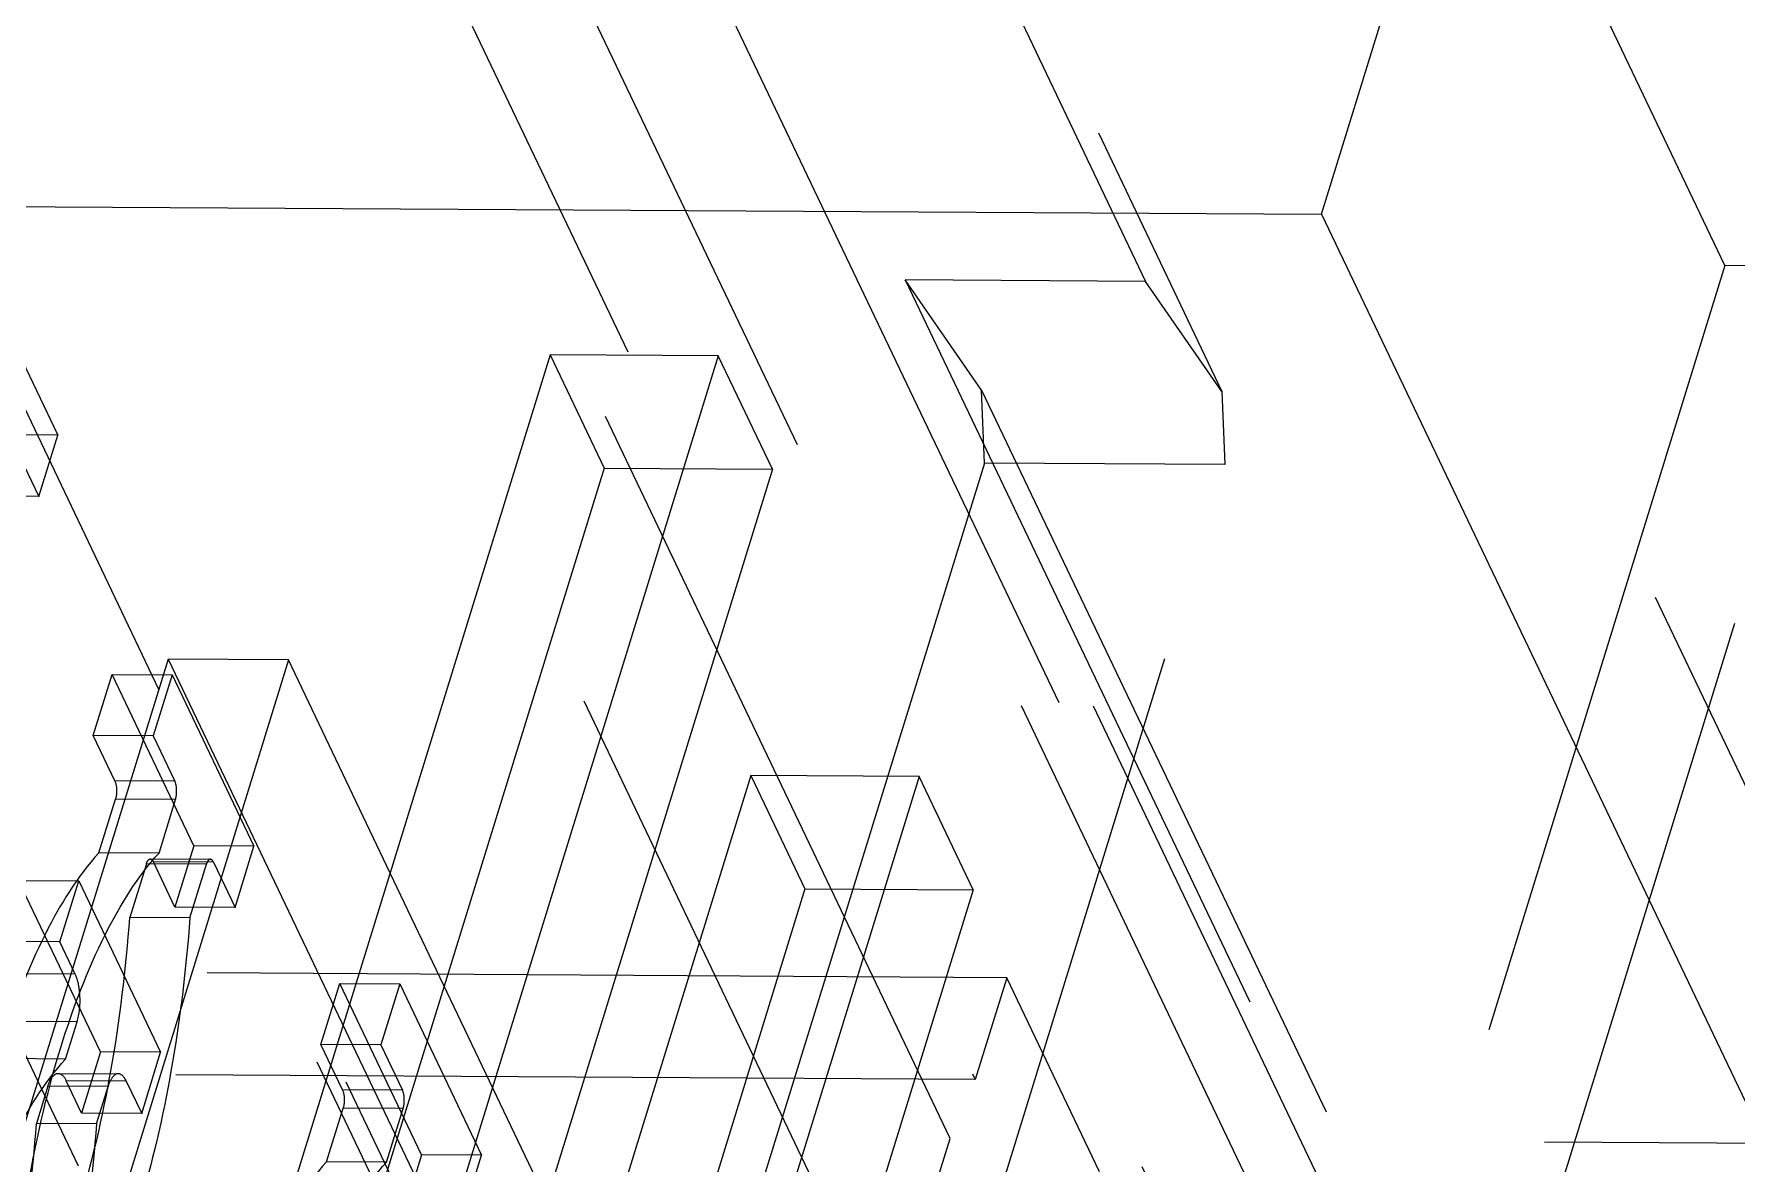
# Model space of a CAD drawing. Header units: millimetres. Extents: x 753 to 1632, y 352 to 973.
# Drawn here: x 1160.97 to 1167.51, y 807.59 to 811.93 of the extents above; entities that cross this region are included whole.
import ezdxf

# ---------------------------------------------------------------- set-up
doc = ezdxf.new("R2010")
doc.units = ezdxf.units.MM
doc.header["$LTSCALE"] = 30.734
doc.linetypes.add('HIDDEN', pattern=[0.2, 0.1, -0.1])
doc.layers.get('0').update_dxf_attribs({"linetype": 'CONTINUOUS'})
doc.layers.add('DEFAULT_2', color=8, linetype='HIDDEN')

msp = doc.modelspace()

# ---------------------------------------------------------------- linework, layer by layer
at = {"color": 7, "linetype": 'Continuous'}
for p, q in [((1165.91817, 811.23772), (1166.78961, 814.0577)), ((1161.44806, 809.41151), (1160.56059, 811.26959)), ((1160.56059, 811.26959), (1165.91817, 811.23772)), ((1165.91817, 811.23772), (1168.97612, 804.83539)), ((1162.95234, 810.69752), (1161.20947, 805.05757)), ((1163.59895, 810.69368), (1161.85607, 805.05372)), ((1163.59895, 810.69368), (1162.95234, 810.69752)), ((1163.80677, 810.25857), (1163.59895, 810.69368)), ((1163.80677, 810.25857), (1162.06389, 804.61861)), ((1161.48425, 809.5286), (1160.63701, 806.78695)), ((1161.94611, 809.52585), (1161.09887, 806.7842)), ((1161.94611, 809.52585), (1161.48425, 809.5286)), ((1162.33722, 808.70699), (1161.94611, 809.52585)), ((1163.72426, 809.0814), (1161.98138, 803.44144)), ((1164.37086, 809.07755), (1162.62798, 803.4376)), ((1164.37086, 809.07755), (1163.72426, 809.0814)), ((1164.57868, 808.64244), (1164.37086, 809.07755)), ((1164.57868, 808.64244), (1162.8358, 803.00249))]:
    msp.add_line(p, q, dxfattribs=at)
at = {"layer": 'DEFAULT_2', "color": 8, "linetype": 'HIDDEN'}
for p, q in [((1158.28519, 823.22873), (1168.73271, 801.35513)), ((1167.46838, 811.04113), (1161.65678, 823.20867)), ((1159.46788, 823.06674), (1165.24089, 810.98)), ((1171.6144, 801.49294), (1161.31532, 823.05575)), ((1159.76144, 822.64362), (1165.53445, 810.55688)), ((1171.1756, 801.44607), (1161.05465, 822.63592)), ((1156.75697, 819.07456), (1167.50138, 796.57937)), ((1166.0886, 806.57617), (1160.12855, 819.0545)), ((1164.4077, 806.59426), (1158.6347, 818.681)), ((1159.92791, 818.67331), (1169.93009, 797.73208)), ((1156.69361, 818.62866), (1167.0105, 797.02856)), ((1166.36571, 806.57452), (1160.61943, 818.60531)), ((1164.48998, 807.68723), (1161.43202, 814.08956)), ((1161.92622, 813.48259), (1164.58635, 807.91318)), ((1160.74509, 811.04752), (1161.05979, 810.38864)), ((1164.31716, 810.9855), (1166.08662, 807.28085)), ((1164.61073, 810.56238), (1164.31716, 810.9855)), ((1165.24089, 810.98), (1164.31716, 810.9855)), ((1167.46838, 811.04113), (1166.0886, 806.57617)), ((1166.59887, 806.73009), (1167.93024, 811.03839)), ((1167.93024, 811.03839), (1167.46838, 811.04113)), ((1165.53445, 810.55688), (1165.24089, 810.98)), ((1162.95234, 810.69752), (1163.16017, 810.26241)), ((1164.62169, 810.28139), (1164.61073, 810.56238)), ((1164.61073, 810.56238), (1166.20205, 807.23068)), ((1165.53445, 810.55688), (1165.54541, 810.2759)), ((1161.05979, 810.38864), (1160.82886, 810.39002)), ((1160.90405, 810.32769), (1160.98717, 810.15364)), ((1160.98717, 810.15364), (1161.05979, 810.38864)), ((1163.16017, 810.26241), (1161.41729, 804.62246)), ((1163.16017, 810.26241), (1163.80677, 810.25857)), ((1164.62169, 810.28139), (1163.48398, 806.59976)), ((1164.4077, 806.59426), (1165.54541, 810.2759)), ((1165.54541, 810.2759), (1164.62169, 810.28139)), ((1160.98717, 810.15364), (1160.75624, 810.15502)), ((1161.48425, 809.5286), (1162.96869, 806.42067)), ((1161.19564, 809.23507), (1161.26826, 809.47007)), ((1161.58296, 808.81119), (1161.26826, 809.47007)), ((1161.26826, 809.47007), (1161.49919, 809.46869)), ((1161.49919, 809.46869), (1161.42657, 809.2337)), ((1163.49317, 805.12973), (1161.44806, 809.41151)), ((1161.49919, 809.46869), (1161.81389, 808.80981)), ((1161.27877, 809.06103), (1161.19564, 809.23507)), ((1161.42657, 809.2337), (1161.19564, 809.23507)), ((1161.42657, 809.2337), (1161.5097, 809.05965)), ((1161.5097, 809.05965), (1161.27877, 809.06103)), ((1163.72426, 809.0814), (1163.93208, 808.64629)), ((1161.21795, 808.78511), (1161.28151, 808.99078)), ((1161.51244, 808.98941), (1161.28151, 808.99078)), ((1161.44888, 808.78373), (1161.51244, 808.98941)), ((1161.44888, 808.78373), (1161.21795, 808.78511)), ((1161.41541, 808.76107), (1161.64634, 808.75969)), ((1161.58296, 808.81119), (1161.51034, 808.57619)), ((1161.81389, 808.80981), (1161.58296, 808.81119)), ((1161.74127, 808.57482), (1161.81389, 808.80981)), ((1161.40027, 808.74215), (1161.33671, 808.53647)), ((1161.6312, 808.74077), (1161.40027, 808.74215)), ((1161.51034, 808.57619), (1161.42721, 808.75023)), ((1161.65814, 808.74886), (1161.42721, 808.75023)), ((1161.56764, 808.5351), (1161.6312, 808.74077)), ((1161.65814, 808.74886), (1161.74127, 808.57482)), ((1162.93836, 807.4484), (1162.33722, 808.70699)), ((1161.224, 808.01995), (1160.9093, 808.67883)), ((1160.9093, 808.67883), (1161.14023, 808.67746)), ((1161.06761, 808.44246), (1161.14023, 808.67746)), ((1161.14023, 808.67746), (1161.45493, 808.01858)), ((1163.93208, 808.64629), (1162.1892, 803.00633)), ((1163.93208, 808.64629), (1164.57868, 808.64244)), ((1161.74127, 808.57482), (1161.51034, 808.57619)), ((1161.56764, 808.5351), (1161.33671, 808.53647)), ((1161.06761, 808.44246), (1160.83668, 808.44384)), ((1161.12699, 808.31815), (1161.06761, 808.44246)), ((1160.78156, 808.32819), (1161.13783, 807.58229)), ((1164.70738, 808.30484), (1160.78156, 808.32819)), ((1161.12699, 808.31815), (1160.89606, 808.31952)), ((1164.70738, 808.30484), (1164.58635, 807.91318)), ((1165.06365, 807.55894), (1164.70738, 808.30484)), ((1162.07077, 808.04791), (1162.14339, 808.2829)), ((1162.45809, 807.62402), (1162.14339, 808.2829)), ((1162.14339, 808.2829), (1162.37432, 808.28153)), ((1162.37432, 808.28153), (1162.3017, 808.04653)), ((1162.37432, 808.28153), (1162.68902, 807.62265)), ((1161.13412, 808.13551), (1160.90319, 808.13688)), ((1161.08992, 807.9925), (1161.13412, 808.13551)), ((1162.1539, 807.87386), (1162.07077, 808.04791)), ((1162.3017, 808.04653), (1162.07077, 808.04791)), ((1162.3017, 808.04653), (1162.38483, 807.87249)), ((1161.08992, 807.9925), (1160.85899, 807.99387)), ((1161.224, 808.01995), (1161.15138, 807.78496)), ((1161.45493, 808.01858), (1161.224, 808.01995)), ((1161.38231, 807.78358), (1161.45493, 808.01858)), ((1164.58635, 807.91318), (1160.66053, 807.93653)), ((1161.06131, 807.93744), (1161.29224, 807.93606)), ((1161.15138, 807.78496), (1161.09201, 807.90927)), ((1161.32294, 807.9079), (1161.09201, 807.90927)), ((1161.32294, 807.9079), (1161.38231, 807.78358)), ((1161.02194, 807.88825), (1160.97775, 807.74524)), ((1161.25287, 807.88687), (1161.02194, 807.88825)), ((1161.20868, 807.74386), (1161.25287, 807.88687)), ((1162.38483, 807.87249), (1162.1539, 807.87386)), ((1161.38231, 807.78358), (1161.15138, 807.78496)), ((1162.09308, 807.59794), (1162.15664, 807.80362)), ((1162.38757, 807.80224), (1162.15664, 807.80362)), ((1162.32401, 807.59657), (1162.38757, 807.80224)), ((1161.20868, 807.74386), (1160.97775, 807.74524)), ((1163.61854, 804.86725), (1164.48998, 807.68723)), ((1169.84756, 807.65536), (1164.48998, 807.68723)), ((1162.32401, 807.59657), (1162.09308, 807.59794)), ((1162.45809, 807.62402), (1162.38547, 807.38903)), ((1162.68902, 807.62265), (1162.45809, 807.62402)), ((1162.6164, 807.38765), (1162.68902, 807.62265))]:
    msp.add_line(p, q, dxfattribs=at)
for points, start_tangent, end_tangent in [([(1161.27877, 809.06103), (1161.28572, 809.02758), (1161.28151, 808.99078)], (0.4309932, -0.9023552), (-0.2952474, -0.9554208)), ([(1161.51244, 808.98941), (1161.51665, 809.02621), (1161.5097, 809.05965)], (0.2952474, 0.9554208), (-0.4309932, 0.9023552)), ([(1161.21795, 808.78511), (1161.01229, 808.47378), (1160.84145, 808.04143)], (-0.6682876, -0.743903), (-0.2952474, -0.9554208)), ([(1161.07238, 808.04006), (1161.24322, 808.47241), (1161.44888, 808.78373)], (0.2952474, 0.9554208), (0.6682876, 0.743903)), ([(1161.40027, 808.74215), (1161.40335, 808.75009), (1161.41544, 808.76107)], (0.2952474, 0.9554208), (0.9999345, -0.0114455)), ([(1161.41544, 808.76107), (1161.41862, 808.76033), (1161.42721, 808.75023)], (0.9999345, -0.0114455), (0.4309932, -0.9023552)), ([(1161.64637, 808.7597), (1161.64208, 808.75847), (1161.6312, 808.74077)], (-0.9999341, 0.0114774), (-0.2952474, -0.9554208)), ([(1161.65814, 808.74886), (1161.65553, 808.75343), (1161.64637, 808.7597)], (-0.4309932, 0.9023552), (-0.9999341, 0.0114774)), ([(1161.13834, 807.41985), (1161.26396, 807.94687), (1161.33671, 808.53647)], (0.2952474, 0.9554208), (0.072938, 0.9973365)), ([(1161.56764, 808.5351), (1161.49489, 807.9455), (1161.36927, 807.41847)], (-0.072938, -0.9973365), (-0.2952474, -0.9554208)), ([(1161.13412, 808.13551), (1161.14506, 808.23118), (1161.13936, 808.27947), (1161.12699, 808.31815)], (0.2952474, 0.9554208), (-0.4309932, 0.9023552)), ([(1160.86748, 806.82319), (1160.93871, 807.46656), (1161.07238, 808.04006)], (0.0571063, 0.9983681), (0.2952474, 0.9554208)), ([(1160.71342, 807.24882), (1160.88426, 807.68117), (1161.08992, 807.9925)], (0.2952474, 0.9554208), (0.6682876, 0.743903)), ([(1161.02194, 807.88825), (1161.03951, 807.92454), (1161.06126, 807.93743)], (0.2952474, 0.9554208), (0.9999929, -0.0037735)), ([(1161.06126, 807.93743), (1161.06954, 807.93559), (1161.09201, 807.90927)], (0.9999929, -0.0037735), (0.4309932, -0.9023552)), ([(1161.29219, 807.93606), (1161.27044, 807.92317), (1161.25287, 807.88687)], (-0.9999929, 0.0037735), (-0.2952474, -0.9554208)), ([(1161.32294, 807.9079), (1161.31608, 807.9199), (1161.29219, 807.93606)], (-0.4309932, 0.9023552), (-0.9999929, 0.0037735)), ([(1162.1539, 807.87386), (1162.16085, 807.84041), (1162.15664, 807.80362)], (0.4309932, -0.9023552), (-0.2952474, -0.9554208)), ([(1162.38757, 807.80224), (1162.39178, 807.83904), (1162.38483, 807.87249)], (0.2952474, 0.9554208), (-0.4309932, 0.9023552)), ([(1160.77938, 806.62861), (1160.905, 807.15564), (1160.97775, 807.74524)], (0.2952474, 0.9554208), (0.072938, 0.9973365)), ([(1161.20868, 807.74386), (1161.13593, 807.15427), (1161.01031, 806.62724)], (-0.072938, -0.9973365), (-0.2952474, -0.9554208)), ([(1162.09308, 807.59794), (1161.88742, 807.28662), (1161.71658, 806.85427)], (-0.6682876, -0.743903), (-0.2952474, -0.9554208)), ([(1161.94751, 806.85289), (1162.11835, 807.28524), (1162.32401, 807.59657)], (0.2952474, 0.9554208), (0.6682876, 0.743903))]:
    msp.add_spline(points, degree=3, dxfattribs=dict(at, start_tangent=start_tangent, end_tangent=end_tangent))

doc.saveas('drawing.dxf')
